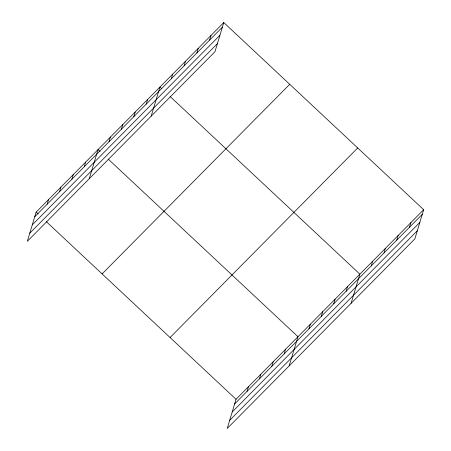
<?xml version="1.0" encoding="UTF-8"?>
<svg xmlns="http://www.w3.org/2000/svg" width="451" height="451" viewBox="0 0 451 451"><rect width="100%" height="100%" fill="white"/><g stroke="black" fill="none" stroke-linecap="round" stroke-linejoin="round"><path stroke-width="0.68" d="M223.764 22.55L36.136 212.133L27.331 241.296L214.958 51.713L223.764 22.55L423.669 209.704L414.864 238.867L227.236 428.45L236.042 399.287L423.669 209.704M47.124 204.252L48.522 199.624M59.504 191.743L60.902 187.109M71.889 179.227L73.287 174.599M84.275 166.718L85.673 162.084M89.247 178.731L98.053 149.574L100.083 151.474M109.041 141.693L110.439 137.059M121.42 129.178L122.819 124.549M133.806 116.668L135.204 112.034M146.192 104.153L147.59 99.519M151.164 116.172L159.97 87.009L161.492 88.435M171.329 78.75L172.727 74.116M184.093 65.857L185.491 61.223M196.85 52.964L198.248 48.336M209.608 40.071L211.006 35.443M247.024 391.406L248.422 386.778M259.41 378.896L260.808 374.262M271.79 366.381L273.193 361.753M284.175 353.872L285.573 349.237M289.153 365.885L297.959 336.722L108.201 159.073M308.941 328.841L310.339 324.213M321.326 316.331L322.724 311.697M333.712 303.816L335.11 299.188M346.092 291.307L347.49 286.673M351.07 303.326L359.875 274.163L170.117 96.508M371.235 265.904L372.633 261.27M383.993 253.011L385.391 248.377M396.75 240.118L398.148 235.484M409.508 227.225L410.906 222.597M34.738 216.768L222.366 27.184M32.297 224.863L219.919 35.274M29.777 233.201L217.405 43.617M102.106 273.898L289.734 84.309M170.072 337.528L357.699 147.945M234.644 403.921L422.271 214.332M232.197 412.017L419.825 222.428M229.677 420.355L417.305 230.771M36.136 212.133L38.166 214.033M46.284 221.638L236.042 399.287"/></g></svg>
